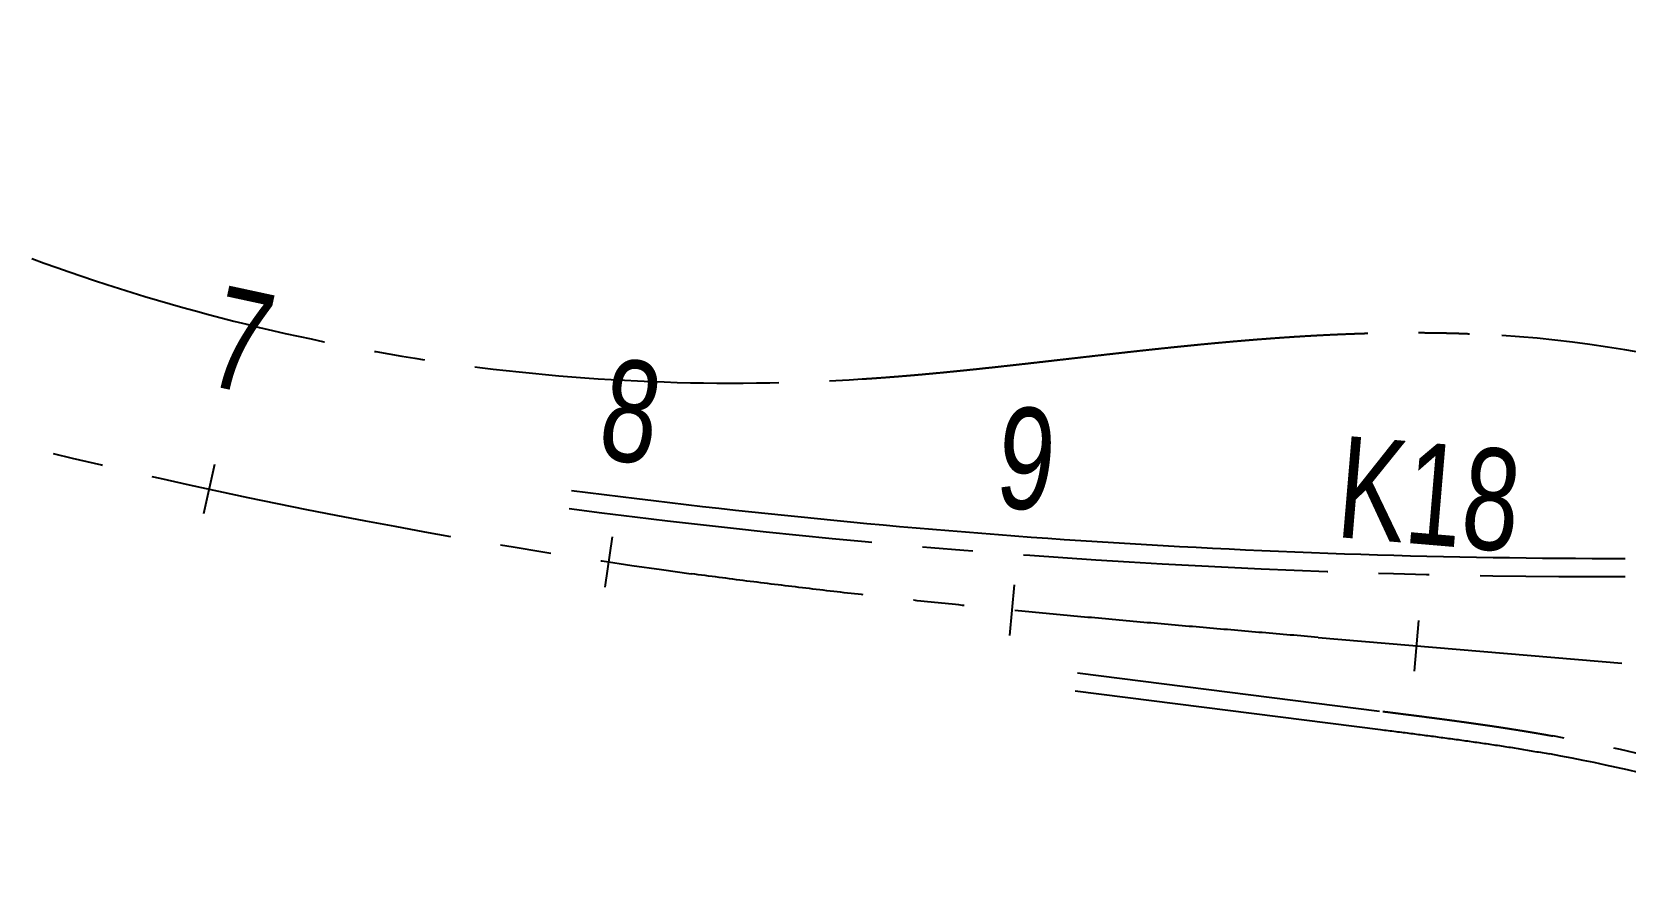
# Model space of a CAD drawing. Header units: millimetres. Extents: x 29316 to 52938, y 29851 to 35526.
# Drawn here: x 46793.5 to 47185.8, y 33310.8 to 33518.8 of the extents above; entities that cross this region are included whole.
import ezdxf
from ezdxf.enums import TextEntityAlignment as Align

# ---------------------------------------------------------------- set-up
doc = ezdxf.new("R2010")
doc.units = ezdxf.units.MM
doc.header["$MEASUREMENT"] = 0
doc.linetypes.add('CENTER2', pattern=[1.125, 0.75, -0.125, 0.125, -0.125])
doc.layers.get('0').update_dxf_attribs({"linetype": 'CONTINUOUS'})
for name, color, linetype in [('D-道路-车行道边线', 5, 'CONTINUOUS'), ('标注_桩号', 2, 'CONTINUOUS'), ('道路中线', 7, 'CONTINUOUS'), ('道路中线_A', 7, 'CONTINUOUS')]:
    doc.layers.add(name, color=color, linetype=linetype)
doc.styles.get("Standard").update_dxf_attribs({"font": 'rc9.shx', "width": 0.75, "height": 6, "bigfont": 'hztxt.shx'})

msp = doc.modelspace()

# ---------------------------------------------------------------- linework, layer by layer
at = {"color": 1, "linetype": 'CENTER2', "ltscale": 100}
msp.add_line((47110.2, 33369.82), (47211.26, 33361.27), dxfattribs=at)
at = {"color": 1, "linetype": 'CENTER2', "ltscale": 100, "flags": 128}
msp.add_lwpolyline([(47110.2, 33369.82), (47109.34, 33369.89), (47108.48, 33369.97), (47107.62, 33370.04), (47106.76, 33370.11), (47105.9, 33370.18), (47105.04, 33370.26), (47104.18, 33370.33), (47103.33, 33370.4), (47102.47, 33370.47), (47101.61, 33370.55), (47100.75, 33370.62), (47099.89, 33370.69), (47099.03, 33370.77), (47098.17, 33370.84), (47097.31, 33370.91), (47096.46, 33370.98), (47095.6, 33371.06), (47094.74, 33371.13), (47093.88, 33371.2), (47093.02, 33371.28), (47092.16, 33371.35), (47091.3, 33371.42), (47090.44, 33371.5), (47089.59, 33371.57), (47088.73, 33371.64), (47087.87, 33371.72), (47087.01, 33371.79), (47086.15, 33371.86), (47085.29, 33371.94), (47084.43, 33372.01), (47083.57, 33372.09), (47082.72, 33372.16), (47081.86, 33372.23), (47081, 33372.31), (47080.14, 33372.38), (47079.28, 33372.46), (47078.42, 33372.53), (47077.56, 33372.61), (47076.7, 33372.68), (47075.85, 33372.76), (47074.99, 33372.83), (47074.13, 33372.91), (47073.27, 33372.98), (47072.41, 33373.06), (47071.55, 33373.13), (47070.69, 33373.21), (47069.84, 33373.28), (47068.98, 33373.36), (47068.12, 33373.43), (47067.26, 33373.51), (47066.4, 33373.59), (47065.54, 33373.66), (47064.68, 33373.74), (47063.83, 33373.81), (47062.97, 33373.89), (47062.11, 33373.97), (47061.25, 33374.04), (47060.39, 33374.12), (47059.53, 33374.2), (47058.67, 33374.28), (47057.82, 33374.35), (47056.96, 33374.43), (47056.1, 33374.51), (47055.24, 33374.59), (47054.38, 33374.67), (47053.52, 33374.74), (47052.67, 33374.82), (47051.81, 33374.9), (47050.95, 33374.98), (47050.09, 33375.06), (47049.23, 33375.14), (47048.38, 33375.22), (47047.52, 33375.3), (47046.66, 33375.38), (47045.8, 33375.46), (47044.94, 33375.54), (47044.08, 33375.62), (47043.23, 33375.7), (47042.37, 33375.78), (47041.51, 33375.86), (47040.65, 33375.94), (47039.79, 33376.02), (47038.94, 33376.11), (47038.08, 33376.19), (47037.22, 33376.27), (47036.36, 33376.35), (47035.5, 33376.43), (47034.65, 33376.52), (47033.79, 33376.6), (47032.93, 33376.68), (47032.07, 33376.77), (47031.21, 33376.85), (47030.36, 33376.94), (47029.5, 33377.02), (47028.64, 33377.1), (47027.78, 33377.19), (47026.93, 33377.27), (47026.07, 33377.36), (47025.21, 33377.44), (47024.35, 33377.53), (47023.5, 33377.62), (47022.64, 33377.7), (47021.78, 33377.79), (47020.92, 33377.88), (47020.07, 33377.96), (47019.21, 33378.05), (47018.35, 33378.14), (47017.49, 33378.23), (47016.64, 33378.32), (47015.78, 33378.4), (47014.92, 33378.49), (47014.06, 33378.58), (47013.21, 33378.67), (47012.35, 33378.76), (47011.49, 33378.85), (47010.63, 33378.94), (47009.78, 33379.03), (47008.92, 33379.12), (47008.06, 33379.22), (47007.21, 33379.31), (47006.35, 33379.4), (47005.49, 33379.49), (47004.64, 33379.58), (47003.78, 33379.68), (47002.92, 33379.77), (47002.07, 33379.86), (47001.21, 33379.96), (47000.35, 33380.05), (46999.5, 33380.15), (46998.64, 33380.24), (46997.78, 33380.34), (46996.93, 33380.43), (46996.07, 33380.53), (46995.21, 33380.62), (46994.36, 33380.72), (46993.5, 33380.82), (46992.64, 33380.92), (46991.79, 33381.01), (46990.93, 33381.11), (46990.07, 33381.21), (46989.22, 33381.31), (46988.36, 33381.41), (46987.51, 33381.51), (46986.65, 33381.61), (46985.79, 33381.71), (46984.94, 33381.81), (46984.08, 33381.91), (46983.23, 33382.01), (46982.37, 33382.11), (46981.51, 33382.22), (46980.66, 33382.32), (46979.8, 33382.42), (46978.95, 33382.53), (46978.09, 33382.63), (46977.24, 33382.73), (46976.38, 33382.84), (46975.52, 33382.94), (46974.67, 33383.05), (46973.81, 33383.16), (46972.96, 33383.26), (46972.1, 33383.37), (46971.25, 33383.48), (46970.39, 33383.58), (46969.54, 33383.69), (46968.68, 33383.8), (46967.83, 33383.91), (46966.97, 33384.02), (46966.12, 33384.13), (46965.26, 33384.24), (46964.41, 33384.35), (46963.55, 33384.46), (46962.7, 33384.57), (46961.84, 33384.68), (46960.99, 33384.8), (46960.14, 33384.91), (46959.28, 33385.02), (46958.43, 33385.14), (46957.57, 33385.25), (46956.72, 33385.37), (46955.86, 33385.48), (46955.86, 33385.48)], dxfattribs=at)
at = {"color": 1, "linetype": 'CENTER2', "ltscale": 100}
msp.add_arc((47163.41, 34918.47), 1546.97, 244.79108, 262.28962, dxfattribs=at)
at = {"layer": 'D-道路-车行道边线'}
msp.add_line((47050.37, 33356.64), (47125.57, 33347.14), dxfattribs=at)
at = {"layer": 'D-道路-车行道边线', "flags": 128}
msp.add_lwpolyline([(47125.57, 33347.14), (47126.03, 33347.08), (47126.5, 33347.02), (47126.97, 33346.96), (47127.43, 33346.9), (47127.9, 33346.84), (47128.37, 33346.78), (47128.83, 33346.73), (47129.3, 33346.67), (47129.76, 33346.61), (47130.23, 33346.55), (47130.7, 33346.49), (47131.16, 33346.43), (47131.63, 33346.37), (47132.09, 33346.31), (47132.56, 33346.25), (47133.03, 33346.19), (47133.49, 33346.13), (47133.96, 33346.07), (47134.42, 33346.01), (47134.89, 33345.95), (47135.35, 33345.89), (47135.82, 33345.83), (47136.28, 33345.77), (47136.75, 33345.71), (47137.21, 33345.65), (47137.68, 33345.59), (47138.14, 33345.53), (47138.61, 33345.47), (47139.07, 33345.41), (47139.54, 33345.35), (47140, 33345.28), (47140.46, 33345.22), (47140.93, 33345.16), (47141.39, 33345.1), (47141.86, 33345.04), (47142.32, 33344.97), (47142.78, 33344.91), (47143.25, 33344.85), (47143.71, 33344.78), (47144.18, 33344.72), (47144.64, 33344.66), (47145.1, 33344.59), (47145.57, 33344.53), (47146.03, 33344.47), (47146.49, 33344.4), (47146.96, 33344.34), (47147.42, 33344.27), (47147.88, 33344.21), (47148.34, 33344.14), (47148.81, 33344.07), (47149.27, 33344.01), (47149.73, 33343.94), (47150.19, 33343.87), (47150.66, 33343.81), (47151.12, 33343.74), (47151.58, 33343.67), (47152.04, 33343.6), (47152.5, 33343.53), (47152.97, 33343.47), (47153.43, 33343.4), (47153.89, 33343.33), (47154.35, 33343.26), (47154.81, 33343.19), (47155.27, 33343.12), (47155.73, 33343.04), (47156.2, 33342.97), (47156.66, 33342.9), (47157.12, 33342.83), (47157.58, 33342.76), (47158.04, 33342.68), (47158.5, 33342.61), (47158.96, 33342.54), (47159.42, 33342.46), (47159.88, 33342.39), (47160.34, 33342.31), (47160.8, 33342.24), (47161.26, 33342.16), (47161.72, 33342.08), (47162.18, 33342.01), (47162.64, 33341.93), (47163.09, 33341.85), (47163.55, 33341.77), (47164.01, 33341.69), (47164.47, 33341.62), (47164.93, 33341.54), (47165.39, 33341.46), (47165.84, 33341.37), (47166.3, 33341.29), (47166.76, 33341.21), (47167.22, 33341.13)], dxfattribs=at)
at = {"layer": 'D-道路-车行道边线'}
for centre, radius, start, end in [((47184.27, 35384.76), 1995.5, 262.57404, 270.04331), ((47096.95, 32951.92), 395.5, 66.8305, 79.7664)]:
    msp.add_arc(centre, radius, start, end, dxfattribs=at)
at = {"layer": '标注_桩号'}
for p, q in [((46838.46, 33412.4), (46835.82, 33400.19)), ((46936.43, 33394.56), (46934.59, 33382.19)), ((47035.39, 33382.72), (47034.19, 33370.28)), ((47134.93, 33374), (47133.88, 33361.54))]:
    msp.add_line(p, q, dxfattribs=at)
at = {"layer": '道路中线', "color": 6, "linetype": 'CENTER2', "ltscale": 100, "flags": 128}
msp.add_lwpolyline([(46997.98, 33433.42, -0.000138), (46998.26, 33433.43, -0.000138), (46998.53, 33433.45, -0.000137), (46998.81, 33433.47, -0.000136), (46999.09, 33433.49, -0.000135), (46999.37, 33433.51, -0.000135), (46999.64, 33433.52, -0.000134), (46999.92, 33433.54, -0.000133), (47000.2, 33433.56, -0.000132), (47000.47, 33433.58, -0.000132), (47000.75, 33433.6, -0.000131), (47001.03, 33433.62, -0.00013), (47001.31, 33433.64, -0.000129), (47001.58, 33433.66, -0.000128), (47001.86, 33433.68, -0.000128), (47002.14, 33433.7, -0.000127), (47002.41, 33433.72, -0.000126), (47002.69, 33433.74, -0.000125), (47002.97, 33433.76, -0.000125), (47003.25, 33433.78, -0.000124), (47003.52, 33433.8, -0.000123), (47003.8, 33433.82, -0.000122), (47004.08, 33433.84, -0.000122), (47004.35, 33433.86, -0.000121), (47004.63, 33433.89, -0.00012), (47004.91, 33433.91, -0.000119), (47005.18, 33433.93, -0.000118), (47005.46, 33433.95, -0.000118), (47005.74, 33433.97, -0.000117), (47006.01, 33433.99, -0.000116), (47006.29, 33434.02, -0.000115), (47006.57, 33434.04, -0.000115), (47006.85, 33434.06, -0.000114), (47007.12, 33434.08, -0.000113), (47007.4, 33434.1, -0.000112), (47007.68, 33434.13, -0.000111), (47007.95, 33434.15, -0.000111), (47008.23, 33434.17, -0.00011), (47008.51, 33434.2, -0.000109), (47008.78, 33434.22, -0.000108), (47009.06, 33434.24, -0.000108), (47009.34, 33434.27, -0.000107), (47009.61, 33434.29, -0.000106), (47009.89, 33434.31, -0.000105), (47010.17, 33434.34, -0.000105), (47010.44, 33434.36, -0.000104), (47010.72, 33434.38, -0.000103), (47011, 33434.41, -0.000102), (47011.27, 33434.43, -0.000101), (47011.55, 33434.46, -0.000101), (47011.83, 33434.48, -0.0001), (47012.1, 33434.51, -0.000099), (47012.38, 33434.53, -0.000098), (47012.66, 33434.55, -0.000098), (47012.93, 33434.58, -0.000097), (47013.21, 33434.6, -0.000096), (47013.49, 33434.63, -0.000095), (47013.76, 33434.65, -0.000095), (47014.04, 33434.68, -0.000094), (47014.32, 33434.7, -0.000093), (47014.59, 33434.73, -0.000092), (47014.87, 33434.76, -0.000091), (47015.15, 33434.78, -0.000091), (47015.42, 33434.81, -0.00009), (47015.7, 33434.83, -0.000089), (47015.98, 33434.86, -0.000088), (47016.25, 33434.89, -0.000088), (47016.53, 33434.91, -0.000087), (47016.81, 33434.94, -0.000086), (47017.08, 33434.96, -0.000085), (47017.36, 33434.99, -0.000084), (47017.64, 33435.02, -0.000084), (47017.91, 33435.04, -0.000083), (47018.19, 33435.07, -0.000082), (47018.47, 33435.1, -0.000081), (47018.74, 33435.12, -0.000081), (47019.02, 33435.15, -0.00008), (47019.29, 33435.18, -0.000079), (47019.57, 33435.21, -0.000078), (47019.85, 33435.23, -0.000078), (47020.12, 33435.26, -0.000077), (47020.4, 33435.29, -0.000076), (47020.68, 33435.31, -0.000075), (47020.95, 33435.34, -0.000074), (47021.23, 33435.37, -0.000074), (47021.51, 33435.4, -0.000073), (47021.78, 33435.43, -0.000072), (47022.06, 33435.45, -0.000071), (47022.33, 33435.48, -0.000071), (47022.61, 33435.51, -0.00007), (47022.89, 33435.54, -0.000069), (47023.16, 33435.57, -0.000068), (47023.44, 33435.59, -0.000068), (47023.72, 33435.62, -0.000067), (47023.99, 33435.65, -0.000066), (47024.27, 33435.68, -0.000065), (47024.55, 33435.71, -0.000064), (47024.82, 33435.74, -0.000064), (47025.1, 33435.77, -0.000063), (47025.37, 33435.79, -0.000062), (47025.65, 33435.82, -0.000061), (47025.93, 33435.85, -0.000061), (47026.2, 33435.88, -0.00006), (47026.48, 33435.91, -0.000059), (47026.76, 33435.94, -0.000058), (47027.03, 33435.97, -0.000057), (47027.31, 33436, -0.000057), (47027.58, 33436.03, -0.000056), (47027.86, 33436.06, -0.000055), (47028.14, 33436.09, -0.000054), (47028.41, 33436.12, -0.000054), (47028.69, 33436.15, -0.000053), (47028.97, 33436.18, -0.000052), (47029.24, 33436.2, -0.000051), (47029.52, 33436.23, -0.000051), (47029.79, 33436.26, -0.00005), (47030.07, 33436.29, -0.000049), (47030.35, 33436.32, -0.000048), (47030.62, 33436.35, -0.000047), (47030.9, 33436.38, -0.000047), (47031.17, 33436.41, -0.000046), (47031.45, 33436.44, -0.000045), (47031.73, 33436.47, -0.000044), (47032, 33436.5, -0.000044), (47032.28, 33436.54, -0.000043), (47032.55, 33436.57, -0.000042), (47032.83, 33436.6, -0.000041), (47033.11, 33436.63, -0.000041), (47033.38, 33436.66, -0.00004), (47033.66, 33436.69, -0.000039), (47033.94, 33436.72, -0.000038), (47034.21, 33436.75, -0.000037), (47034.49, 33436.78, -0.000037), (47034.76, 33436.81, -0.000036), (47035.04, 33436.84, -0.000035), (47035.32, 33436.87, -0.000034), (47035.59, 33436.9, -0.000034), (47035.87, 33436.93, -0.000033), (47036.14, 33436.96, -0.000032), (47036.42, 33436.99, -0.000031), (47036.7, 33437.03, -0.00003), (47036.97, 33437.06, -0.00003), (47037.25, 33437.09, -0.000029), (47037.52, 33437.12, -0.000028), (47037.8, 33437.15, -0.000027), (47038.08, 33437.18, -0.000027), (47038.35, 33437.21, -0.000026), (47038.63, 33437.24, -0.000025), (47038.9, 33437.27, -0.000024), (47039.18, 33437.31, -0.000024), (47039.46, 33437.34, -0.000023), (47039.73, 33437.37, -0.000022), (47040.01, 33437.4, -0.000021), (47040.28, 33437.43, -0.00002), (47040.56, 33437.46, -0.00002), (47040.84, 33437.49, -0.000019), (47041.11, 33437.52, -0.000018), (47041.39, 33437.56, -0.000017), (47041.66, 33437.59, -0.000017), (47041.94, 33437.62, -0.000016), (47042.22, 33437.65, -0.000015), (47042.49, 33437.68, -0.000014), (47042.77, 33437.71, -0.000014), (47043.04, 33437.75, -0.000013), (47043.32, 33437.78, -0.000012), (47043.6, 33437.81, -0.000011), (47043.87, 33437.84, -0.00001), (47044.15, 33437.87, -0.00001), (47044.42, 33437.9, -0.000009), (47044.7, 33437.93, -0.000008), (47044.98, 33437.97, -0.000007), (47045.25, 33438, -0.000007), (47045.53, 33438.03, -0.000006), (47045.8, 33438.06, -0.000005), (47046.08, 33438.09, -0.000004), (47046.36, 33438.12, -0.000003), (47046.63, 33438.16, -0.000003), (47046.91, 33438.19, -0.000002), (47047.18, 33438.22, -0.000001), (47047.46, 33438.25, 0), (47047.74, 33438.28)], format="xyb", dxfattribs=at)
at = {"layer": '道路中线_A', "color": 6, "linetype": 'CENTER2', "ltscale": 100}
msp.add_line((47050.93, 33361.11), (47126.13, 33351.6), dxfattribs=at)
at = {"layer": '道路中线_A', "color": 6, "linetype": 'CENTER2', "ltscale": 100, "flags": 128}
for points in [[(47047.74, 33438.28, 0.000001), (47048.33, 33438.35, 0.000004), (47048.93, 33438.42, 0.000007), (47049.52, 33438.49, 0.00001), (47050.12, 33438.56, 0.000012), (47050.72, 33438.62, 0.000015), (47051.31, 33438.69, 0.000018), (47051.91, 33438.76, 0.000021), (47052.5, 33438.83, 0.000024), (47053.1, 33438.9, 0.000026), (47053.7, 33438.96, 0.000029), (47054.29, 33439.03, 0.000032), (47054.89, 33439.1, 0.000035), (47055.48, 33439.17, 0.000037), (47056.08, 33439.24, 0.00004), (47056.68, 33439.3, 0.000043), (47057.27, 33439.37, 0.000046), (47057.87, 33439.44, 0.000049), (47058.46, 33439.51, 0.000051), (47059.06, 33439.57, 0.000054), (47059.66, 33439.64, 0.000057), (47060.25, 33439.71, 0.00006), (47060.85, 33439.77, 0.000062), (47061.45, 33439.84, 0.000065), (47062.04, 33439.91, 0.000068), (47062.64, 33439.97, 0.000071), (47063.23, 33440.04, 0.000074), (47063.83, 33440.11, 0.000076), (47064.43, 33440.17, 0.000079), (47065.02, 33440.24, 0.000082), (47065.62, 33440.3, 0.000085), (47066.22, 33440.37, 0.000087), (47066.81, 33440.43, 0.00009), (47067.41, 33440.5, 0.000093), (47068.01, 33440.56, 0.000096), (47068.6, 33440.63, 0.000099), (47069.2, 33440.69, 0.000101), (47069.8, 33440.76, 0.000104), (47070.39, 33440.82, 0.000107), (47070.99, 33440.88, 0.00011), (47071.58, 33440.95, 0.000112), (47072.18, 33441.01, 0.000115), (47072.78, 33441.07, 0.000118), (47073.37, 33441.13, 0.000121), (47073.97, 33441.2, 0.000124), (47074.57, 33441.26, 0.000126), (47075.17, 33441.32, 0.000129), (47075.76, 33441.38, 0.000132), (47076.36, 33441.44, 0.000135), (47076.96, 33441.5, 0.000137), (47077.55, 33441.56, 0.00014), (47078.15, 33441.62, 0.000143), (47078.75, 33441.68, 0.000146), (47079.34, 33441.74, 0.000149), (47079.94, 33441.8, 0.000151), (47080.54, 33441.86, 0.000154), (47081.13, 33441.92, 0.000157), (47081.73, 33441.97, 0.00016), (47082.33, 33442.03, 0.000162), (47082.93, 33442.09, 0.000165), (47083.52, 33442.15, 0.000168), (47084.12, 33442.2, 0.000171), (47084.72, 33442.26, 0.000174), (47085.32, 33442.31, 0.000176), (47085.91, 33442.37, 0.000179), (47086.51, 33442.42, 0.000182), (47087.11, 33442.48, 0.000185), (47087.71, 33442.53, 0.000187), (47088.3, 33442.58, 0.00019), (47088.9, 33442.64, 0.000193), (47089.5, 33442.69, 0.000196), (47090.1, 33442.74, 0.000199), (47090.69, 33442.79, 0.000201), (47091.29, 33442.84, 0.000204), (47091.89, 33442.89, 0.000207), (47092.49, 33442.94, 0.00021), (47093.09, 33442.99, 0.000212), (47093.68, 33443.04, 0.000215), (47094.28, 33443.09, 0.000218), (47094.88, 33443.14, 0.000221), (47095.48, 33443.19, 0.000224), (47096.08, 33443.23, 0.000226), (47096.67, 33443.28, 0.000229), (47097.27, 33443.32, 0.000232), (47097.87, 33443.37, 0.000235), (47098.47, 33443.41, 0.000237), (47099.07, 33443.46, 0.00024), (47099.67, 33443.5, 0.000243), (47100.26, 33443.54, 0.000246), (47100.86, 33443.59, 0.000249), (47101.46, 33443.63, 0.000251), (47102.06, 33443.67, 0.000254), (47102.66, 33443.71, 0.000257), (47103.26, 33443.75, 0.00026), (47103.85, 33443.79, 0.000262), (47104.45, 33443.83, 0.000265), (47105.05, 33443.87, 0.000268), (47105.65, 33443.9, 0.000271), (47106.25, 33443.94, 0.000274), (47106.85, 33443.98, 0.000276), (47107.45, 33444.01, 0.000279), (47108.05, 33444.05, 0.000282), (47108.65, 33444.08, 0.000285), (47109.24, 33444.11, 0.000287), (47109.84, 33444.15, 0.00029), (47110.44, 33444.18, 0.000293), (47111.04, 33444.21, 0.000296), (47111.64, 33444.24, 0.000299), (47112.24, 33444.27, 0.000301), (47112.84, 33444.3, 0.000304), (47113.44, 33444.33, 0.000307), (47114.04, 33444.36, 0.00031), (47114.64, 33444.38, 0.000312), (47115.24, 33444.41, 0.000315), (47115.84, 33444.44, 0.000318), (47116.44, 33444.46, 0.000321), (47117.04, 33444.48, 0.000324), (47117.63, 33444.51, 0.000326), (47118.23, 33444.53, 0.000329), (47118.83, 33444.55, 0.000332), (47119.43, 33444.57, 0.000335), (47120.03, 33444.59, 0.000337), (47120.63, 33444.61, 0.00034), (47121.23, 33444.63, 0.000343), (47121.83, 33444.65, 0.000346), (47122.43, 33444.67, 0.000349), (47123.03, 33444.68, 0.000351), (47123.63, 33444.7, 0.000354), (47124.23, 33444.71, 0.000357), (47124.83, 33444.72, 0.00036), (47125.43, 33444.74, 0.000362), (47126.03, 33444.75, 0.000365), (47126.63, 33444.76, 0.000368), (47127.23, 33444.77, 0.000371), (47127.83, 33444.78, 0.000374), (47128.43, 33444.79, 0.000376), (47129.03, 33444.79, 0.000379), (47129.63, 33444.8, 0.000382), (47130.23, 33444.81, 0.000385), (47130.83, 33444.81, 0.000387), (47131.43, 33444.81, 0.00039), (47132.03, 33444.82, 0.000393), (47132.63, 33444.82, 0.000396), (47133.23, 33444.82, 0.000399), (47133.83, 33444.82, 0.000401), (47134.43, 33444.82, 0.000404), (47135.03, 33444.82, 0.000407), (47135.63, 33444.81, 0.00041), (47136.23, 33444.81, 0.000412), (47136.83, 33444.8, 0.000415), (47137.43, 33444.8, 0.000418), (47138.03, 33444.79, 0.000421), (47138.63, 33444.78, 0.000424), (47139.23, 33444.77, 0.000426), (47139.83, 33444.76, 0.000429), (47140.43, 33444.75, 0.000432), (47141.03, 33444.74, 0.000435), (47141.63, 33444.73, 0.000437), (47142.23, 33444.71, 0.00044), (47142.83, 33444.7, 0.000443), (47143.43, 33444.68, 0.000446), (47144.03, 33444.67, 0.000449), (47144.63, 33444.65, 0.000451), (47145.23, 33444.63, 0.000454), (47145.83, 33444.61, 0.000457), (47146.43, 33444.59, 0.00046), (47147.03, 33444.56, 0.000462), (47147.62, 33444.54, 0.000465), (47148.22, 33444.51, 0.000468), (47148.82, 33444.49, 0.000471), (47149.42, 33444.46, 0.000474), (47150.02, 33444.43, 0.000476), (47150.62, 33444.4, 0.000479), (47151.22, 33444.37, 0.000482), (47151.82, 33444.34, 0.000485), (47152.42, 33444.31, 0.000487), (47153.02, 33444.27, 0.00049), (47153.62, 33444.24, 0.000493), (47154.22, 33444.2, 0.000496), (47154.81, 33444.16, 0.000499), (47155.41, 33444.12)], [(47126.13, 33351.6), (47126.37, 33351.57, 0.000001), (47126.6, 33351.54, 0.000002), (47126.83, 33351.51, 0.000003), (47127.07, 33351.49, 0.000004), (47127.3, 33351.46, 0.000004), (47127.53, 33351.43, 0.000005), (47127.77, 33351.4, 0.000006), (47128, 33351.37, 0.000007), (47128.23, 33351.34, 0.000008), (47128.46, 33351.31, 0.000009), (47128.7, 33351.28, 0.000009), (47128.93, 33351.25, 0.00001), (47129.16, 33351.22, 0.000011), (47129.4, 33351.19, 0.000012), (47129.63, 33351.16, 0.000013), (47129.86, 33351.13, 0.000013), (47130.1, 33351.1, 0.000014), (47130.33, 33351.07, 0.000015), (47130.56, 33351.04, 0.000016), (47130.8, 33351.01, 0.000017), (47131.03, 33350.98, 0.000018), (47131.26, 33350.95, 0.000018), (47131.5, 33350.92, 0.000019), (47131.73, 33350.89, 0.00002), (47131.96, 33350.86, 0.000021), (47132.2, 33350.83, 0.000022), (47132.43, 33350.8, 0.000022), (47132.66, 33350.77, 0.000023), (47132.9, 33350.75, 0.000024), (47133.13, 33350.72, 0.000025), (47133.36, 33350.69, 0.000026), (47133.6, 33350.66, 0.000027), (47133.83, 33350.63, 0.000027), (47134.06, 33350.6, 0.000028), (47134.3, 33350.57, 0.000029), (47134.53, 33350.54, 0.00003), (47134.76, 33350.51, 0.000031), (47135, 33350.48, 0.000031), (47135.23, 33350.45, 0.000032), (47135.46, 33350.42, 0.000033), (47135.7, 33350.39, 0.000034), (47135.93, 33350.36, 0.000035), (47136.16, 33350.33, 0.000036), (47136.4, 33350.3, 0.000036), (47136.63, 33350.26, 0.000037), (47136.86, 33350.23, 0.000038), (47137.09, 33350.2, 0.000039), (47137.33, 33350.17, 0.00004), (47137.56, 33350.14, 0.00004), (47137.79, 33350.11, 0.000041), (47138.03, 33350.08, 0.000042), (47138.26, 33350.05, 0.000043), (47138.49, 33350.02, 0.000044), (47138.73, 33349.99, 0.000044), (47138.96, 33349.96, 0.000045), (47139.19, 33349.93, 0.000046), (47139.43, 33349.9, 0.000047), (47139.66, 33349.87, 0.000048), (47139.89, 33349.84, 0.000049), (47140.13, 33349.81, 0.000049), (47140.36, 33349.78, 0.00005), (47140.59, 33349.75, 0.000051), (47140.82, 33349.71, 0.000052), (47141.06, 33349.68, 0.000053), (47141.29, 33349.65, 0.000053), (47141.52, 33349.62, 0.000054), (47141.76, 33349.59, 0.000055), (47141.99, 33349.56, 0.000056), (47142.22, 33349.53, 0.000057), (47142.46, 33349.5, 0.000058), (47142.69, 33349.46, 0.000058), (47142.92, 33349.43, 0.000059), (47143.16, 33349.4, 0.00006), (47143.39, 33349.37, 0.000061), (47143.62, 33349.34, 0.000062), (47143.85, 33349.31, 0.000062), (47144.09, 33349.28, 0.000063), (47144.32, 33349.24, 0.000064), (47144.55, 33349.21, 0.000065), (47144.79, 33349.18, 0.000066), (47145.02, 33349.15, 0.000067), (47145.25, 33349.12, 0.000067), (47145.49, 33349.08, 0.000068), (47145.72, 33349.05, 0.000069), (47145.95, 33349.02, 0.00007), (47146.18, 33348.99, 0.000071), (47146.42, 33348.95, 0.000071), (47146.65, 33348.92, 0.000072), (47146.88, 33348.89, 0.000073), (47147.12, 33348.86, 0.000074), (47147.35, 33348.82, 0.000075), (47147.58, 33348.79, 0.000076), (47147.81, 33348.76, 0.000076), (47148.05, 33348.73, 0.000077), (47148.28, 33348.69, 0.000078), (47148.51, 33348.66, 0.000079), (47148.75, 33348.63, 0.00008), (47148.98, 33348.59, 0.00008), (47149.21, 33348.56, 0.000081), (47149.44, 33348.53, 0.000082), (47149.68, 33348.49, 0.000083), (47149.91, 33348.46, 0.000084), (47150.14, 33348.43, 0.000085), (47150.37, 33348.39, 0.000085), (47150.61, 33348.36, 0.000086), (47150.84, 33348.33, 0.000087), (47151.07, 33348.29, 0.000088), (47151.31, 33348.26, 0.000089), (47151.54, 33348.23, 0.000089), (47151.77, 33348.19, 0.00009), (47152, 33348.16, 0.000091), (47152.24, 33348.12, 0.000092), (47152.47, 33348.09, 0.000093), (47152.7, 33348.05, 0.000093), (47152.93, 33348.02, 0.000094), (47153.17, 33347.99, 0.000095), (47153.4, 33347.95, 0.000096), (47153.63, 33347.92, 0.000097), (47153.86, 33347.88, 0.000098), (47154.1, 33347.85, 0.000098), (47154.33, 33347.81, 0.000099), (47154.56, 33347.78, 0.0001), (47154.79, 33347.74, 0.000101), (47155.03, 33347.71, 0.000102), (47155.26, 33347.67, 0.000102), (47155.49, 33347.63, 0.000103), (47155.72, 33347.6, 0.000104), (47155.96, 33347.56, 0.000105), (47156.19, 33347.53, 0.000106), (47156.42, 33347.49, 0.000107), (47156.65, 33347.46, 0.000107), (47156.89, 33347.42, 0.000108), (47157.12, 33347.38, 0.000109), (47157.35, 33347.35, 0.00011), (47157.58, 33347.31, 0.000111), (47157.82, 33347.27, 0.000111), (47158.05, 33347.24, 0.000112), (47158.28, 33347.2, 0.000113), (47158.51, 33347.16, 0.000114), (47158.74, 33347.13, 0.000115), (47158.98, 33347.09, 0.000116), (47159.21, 33347.05, 0.000116), (47159.44, 33347.02, 0.000117), (47159.67, 33346.98, 0.000118), (47159.91, 33346.94, 0.000119), (47160.14, 33346.9, 0.00012), (47160.37, 33346.87, 0.00012), (47160.6, 33346.83, 0.000121), (47160.83, 33346.79, 0.000122), (47161.07, 33346.75, 0.000123), (47161.3, 33346.72, 0.000124), (47161.53, 33346.68, 0.000125), (47161.76, 33346.64, 0.000125), (47161.99, 33346.6, 0.000126), (47162.23, 33346.56, 0.000127), (47162.46, 33346.52, 0.000128), (47162.69, 33346.48, 0.000129), (47162.92, 33346.45, 0.000129), (47163.15, 33346.41, 0.00013), (47163.39, 33346.37, 0.000131), (47163.62, 33346.33, 0.000132), (47163.85, 33346.29, 0.000133), (47164.08, 33346.25, 0.000133), (47164.31, 33346.21, 0.000134), (47164.54, 33346.17, 0.000135), (47164.78, 33346.13, 0.000136), (47165.01, 33346.09, 0.000137), (47165.24, 33346.05, 0.000138), (47165.47, 33346.01, 0.000138), (47165.7, 33345.97, 0.000139), (47165.93, 33345.93, 0.00014), (47166.17, 33345.89, 0.000141), (47166.4, 33345.85, 0.000142), (47166.63, 33345.81, 0.000142), (47166.86, 33345.76, 0.000143), (47167.09, 33345.72, 0.000144), (47167.32, 33345.68, 0.000145), (47167.56, 33345.64, 0.000146), (47167.79, 33345.6, 0.000147), (47168.02, 33345.56)]]:
    msp.add_lwpolyline(points, format="xyb", dxfattribs=at)
at = {"layer": '道路中线_A', "color": 6, "linetype": 'CENTER2', "ltscale": 100}
for centre, radius, start, end in [((46965.91, 33932.39), 500, 249.8327, 273.6774), ((47135.69, 33144.77), 300, 33.6065, 86.2296), ((47184.27, 35384.76), 2000, 262.57404, 270.04331), ((47096.95, 32951.92), 400, 66.8305, 79.7664)]:
    msp.add_arc(centre, radius, start, end, dxfattribs=at)

# ---------------------------------------------------------------- texts
at = {"layer": '标注_桩号', "width": 0.75}
for s, rotation, p in [('7', 347.8243, (46842.42, 33430.73)), ('8', 351.528, (46939.19, 33413.1)), ('9', 354.4785, (47037.19, 33401.39)), ('K18', 355.1627, (47136.51, 33392.68))]:
    msp.add_text(s, height=25, rotation=rotation, dxfattribs=at).set_placement(p, align=Align.CENTER)

doc.saveas('drawing.dxf')
